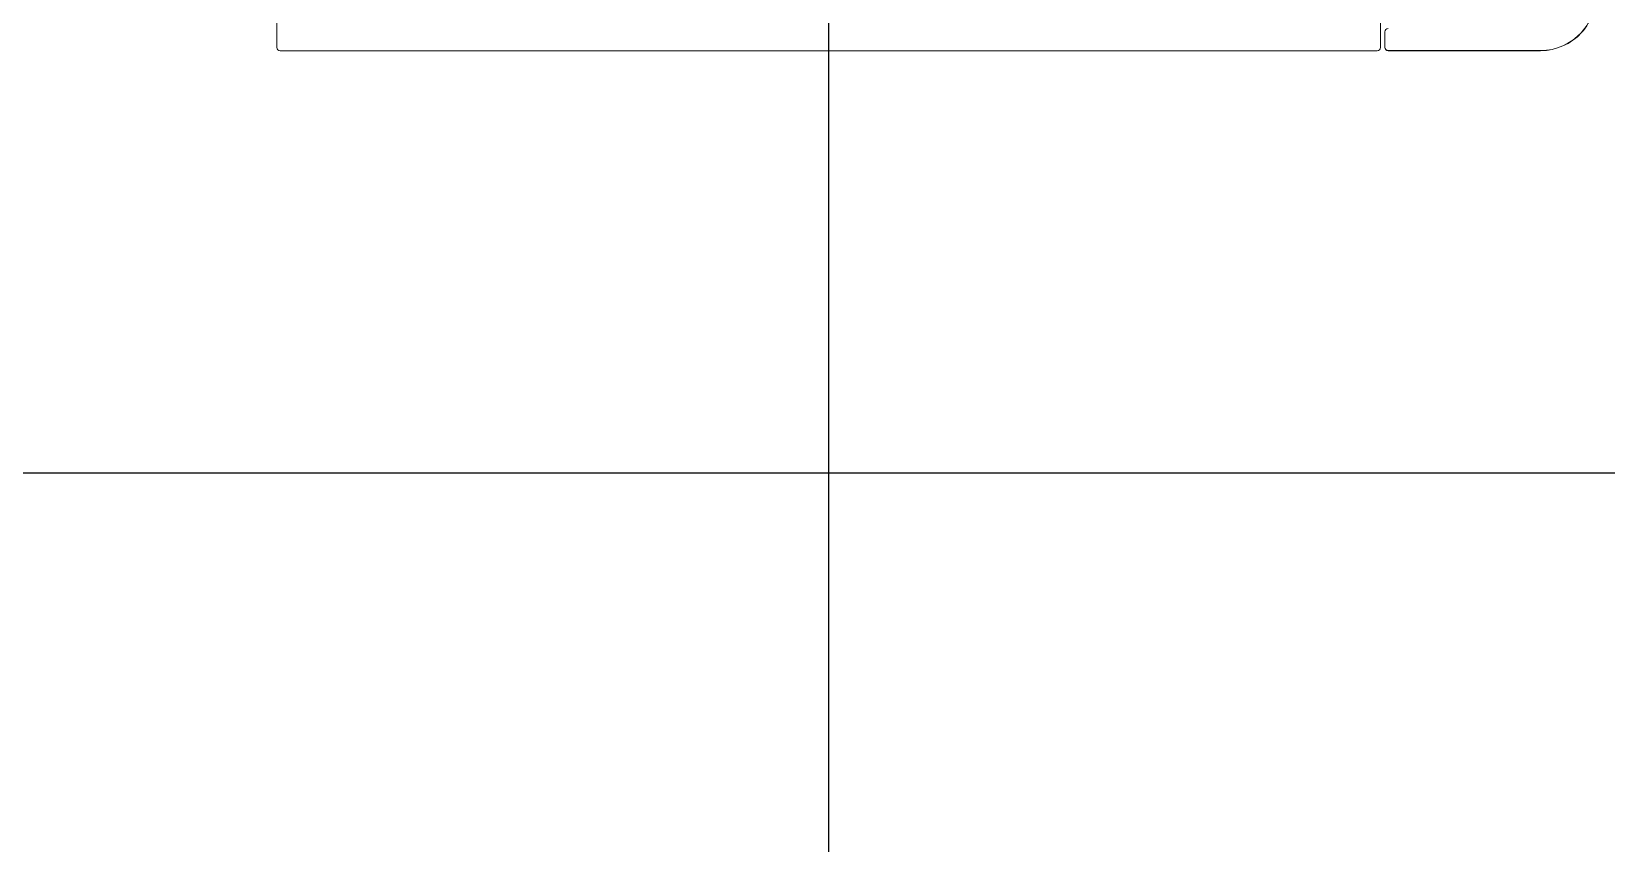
# Model space of a CAD drawing. Header units: centimetres. Extents: x 118932 to 154602, y -32682 to -23521.
# Drawn here: x 139599.94 to 139614.21, y -27082.31 to -27074.95 of the extents above; entities that cross this region are included whole.
import ezdxf

# ---------------------------------------------------------------- set-up
doc = ezdxf.new("R2010")
doc.units = ezdxf.units.CM
doc.header["$LTSCALE"] = 50
doc.header["$MEASUREMENT"] = 0
for name, color, linetype, lineweight, true_color in [('GEN_02_TF_Pencere', 7, 'Continuous', 9, 0x6093ac), ('GEN_05_ML_Alçıpan_giydirme', 7, 'Continuous', 18, 0x7ebab5), ('GEN_05_ML_Mermer', 7, 'Continuous', 9, 0x9d8692)]:
    doc.layers.add(name, color=color, linetype=linetype, lineweight=lineweight, true_color=true_color)

# ---------------------------------------------------------------- blocks, each defined once
blk = doc.blocks.new('P7_')
at = {"layer": 'GEN_02_TF_Pencere'}
for p, q in [((163386.215, -16188.826, 0), (163386.215, -16138.823, 0)), ((163381.215, -16166.121, 0), (163381.215, -16165.681, 0)), ((163381.245, -16165.651, 0), (163391.185, -16165.651, 0)), ((163381.245, -16165.651, 0), (163381.245, -16165.651, 0)), ((163391.215, -16165.681, 0), (163391.215, -16166.121, 0))]:
    blk.add_line(p, q, dxfattribs=at)
at = {"layer": 'GEN_02_TF_Pencere', "extrusion": (0, 0, -1)}
for p, q in [((163379.764, -16165.653, 0), (163381.145, -16165.653, 0)), ((163381.175, -16165.683, 0), (163381.175, -16165.823, 0))]:
    blk.add_line(p, q, dxfattribs=at)
for centre, radius, start, end in [((-163379.764, -16166.153, 0), 0.5, 354.4787, 90), ((-163381.145, -16165.683, 0), 0.03, 90, 180), ((-163381.145, -16165.823, 0), 0.03, 180, 270)]:
    blk.add_arc(centre, radius, start, end, dxfattribs=at)
at = {"layer": 'GEN_02_TF_Pencere'}
for centre, start, end in [((163381.245, -16165.681, 0), 90, 180), ((163391.185, -16165.681, 0), 360, 90)]:
    blk.add_arc(centre, 0.03, start, end, dxfattribs=at)
at = {"layer": 'GEN_05_ML_Mermer', "elevation": 0}
blk.add_lwpolyline([(163483.715, -16179.824), (163288.715, -16179.824), (163288.715, -16161.825), (163483.715, -16161.825)], close=True, dxfattribs=at)
blk = doc.blocks.new('dograma level 0 d blok')
at = {"layer": 'GEN_05_ML_Alçıpan_giydirme', "color": 1, "rotation": 180}
blk.add_blockref('P7_', (163013.176, -16010.506, 0), dxfattribs=at)

msp = doc.modelspace()

# ---------------------------------------------------------------- block references
msp.add_blockref('dograma level 0 d blok', (139980.204, -27230.27, 0))
at = {"color": 1, "rotation": 180}
msp.add_blockref('P7_', (302993.381, -43240.777, 0), dxfattribs=at)

doc.saveas('drawing.dxf')
